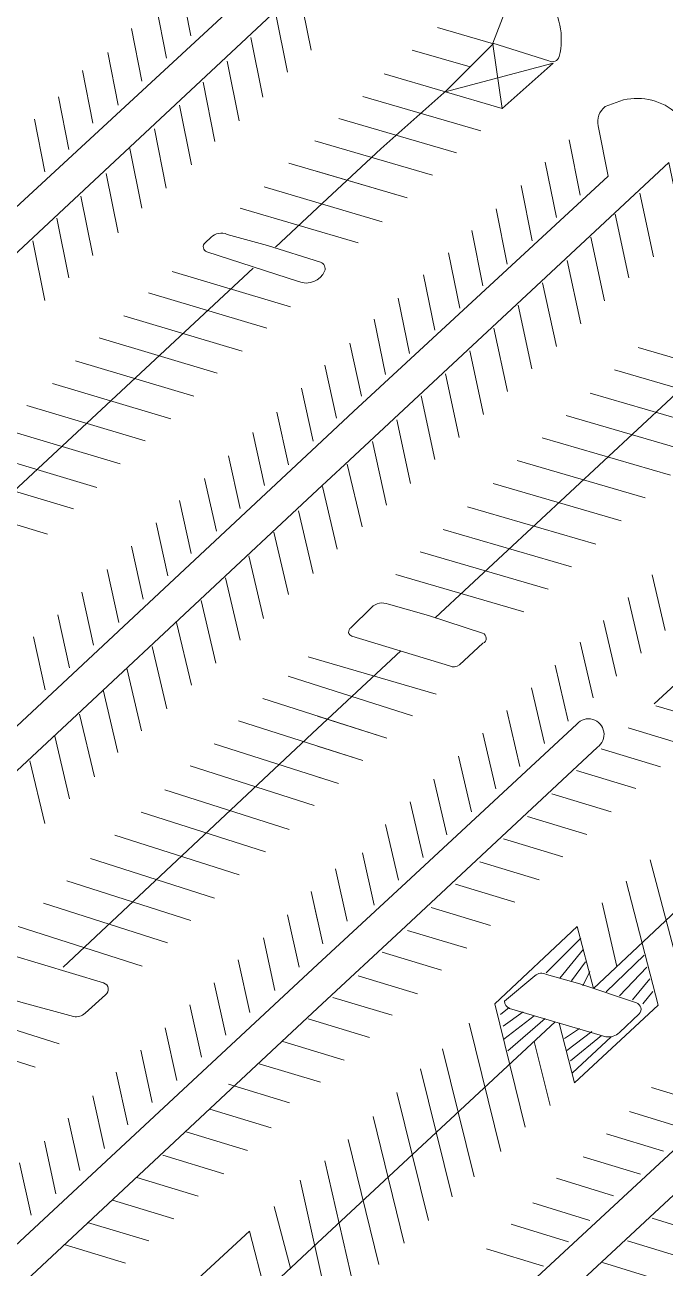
# Model space of a CAD drawing. Header units: feet. Extents: x 6763715 to 6770513, y 1886699 to 1891873.
# Drawn here: x 6765109.6 to 6765302.3, y 1888537.2 to 1888911.5 of the extents above; entities that cross this region are included whole.
import ezdxf

# ---------------------------------------------------------------- set-up
doc = ezdxf.new("R2010")
doc.units = ezdxf.units.FT
doc.header["$LTSCALE"] = 48
doc.header["$MEASUREMENT"] = 0
doc.layers.add('C-PKNG-STRP', color=3, linetype='Continuous', lineweight=0)
doc.layers.add('C-ROAD', color=5, linetype='Continuous', lineweight=0)

msp = doc.modelspace()

# ---------------------------------------------------------------- linework, layer by layer
at = {"layer": 'C-PKNG-STRP'}
for p, q in [((6765253.19, 1888886.34), (6765250.46, 1888905.62)), ((6765268.55, 1888899.98), (6765236.04, 1888891.36))]:
    msp.add_line(p, q, dxfattribs=at)
for points in [[(6765159.46, 1888908.22), (6765156.38, 1888924.06)], [(6765192.16, 1888921.76), (6765195.76, 1888903.82)], [(6765152.18, 1888901.43), (6765149.1, 1888917.27)], [(6765185, 1888915.19), (6765188.61, 1888897.26)], [(6765144.77, 1888894.55), (6765141.69, 1888910.4)], [(6765250.6, 1888905.78), (6765233.75, 1888910.66)], [(6765177.6, 1888907.66), (6765181.21, 1888889.73)], [(6765137.59, 1888887.29), (6765134.5, 1888903.13)], [(6765216.69, 1888874.2), (6765236.55, 1888891.81), (6765250.46, 1888905.62)], [(6765243.62, 1888898.83), (6765226.11, 1888903.9)], [(6765170.42, 1888900.53), (6765174.02, 1888882.59)], [(6765253.19, 1888886.34), (6765268.55, 1888899.98)], [(6765129.98, 1888881.85), (6765126.89, 1888897.7)], [(6765217.74, 1888896.73), (6765253.19, 1888886.34)], [(6765163.17, 1888894.27), (6765166.77, 1888876.33)], [(6765122.76, 1888873.98), (6765119.67, 1888889.82)], [(6765211.33, 1888889.93), (6765246.78, 1888879.54)], [(6765156.11, 1888887.27), (6765159.72, 1888869.33)], [(6765115.56, 1888867.23), (6765112.48, 1888883.08)], [(6765204.04, 1888883.32), (6765239.49, 1888872.93)], [(6765148.53, 1888880.21), (6765152.13, 1888862.28)], [(6765196.84, 1888876.58), (6765232.29, 1888866.2)], [(6765276.74, 1888860.19), (6765273.35, 1888876.85)], [(6765141.19, 1888874.26), (6765144.79, 1888856.32)], [(6765197.68, 1888856.43), (6765216.69, 1888874.2)], [(6765189.05, 1888869.85), (6765224.58, 1888859.36)], [(6765269.53, 1888853.5), (6765266.15, 1888870.16)], [(6765134.01, 1888866.77), (6765137.61, 1888848.84)], [(6765197.68, 1888867.3), (6765224.58, 1888859.36)], [(6765181.6, 1888862.71), (6765217.13, 1888852.22)], [(6765262.3, 1888846.45), (6765258.92, 1888863.11)], [(6765126.42, 1888859.94), (6765130.03, 1888842)], [(6765294.64, 1888860.8), (6765298.78, 1888841.65)], [(6765174.36, 1888856.32), (6765209.88, 1888845.83)], [(6765185.03, 1888844.6), (6765197.68, 1888856.43)], [(6765254.76, 1888839.48), (6765251.38, 1888856.14)], [(6765287.21, 1888854.45), (6765291.34, 1888835.3)], [(6765119.14, 1888853.28), (6765122.74, 1888835.35)], [(6765247.42, 1888832.91), (6765244.04, 1888849.57)], [(6765279.93, 1888847.57), (6765284.06, 1888828.43)], [(6765111.99, 1888846.46), (6765115.59, 1888828.52)], [(6765240.44, 1888826.18), (6765237.06, 1888842.84)], [(6765272.78, 1888840.57), (6765276.91, 1888821.43)], [(6765091.33, 1888757.27), (6765178.31, 1888838.22)], [(6765153.93, 1888837.26), (6765189.55, 1888826.64)], [(6765232.92, 1888819.56), (6765229.54, 1888836.23)], [(6765265.4, 1888833.83), (6765269.53, 1888814.68)], [(6765146.78, 1888830.78), (6765182.4, 1888820.16)], [(6765225.34, 1888812.55), (6765221.96, 1888829.21)], [(6765258.03, 1888827.08), (6765262.16, 1888807.94)], [(6765139.33, 1888823.91), (6765174.94, 1888813.28)], [(6765218.08, 1888806.2), (6765214.7, 1888822.87)], [(6765131.87, 1888817.25), (6765167.48, 1888806.62)], [(6765250.74, 1888820.21), (6765254.87, 1888801.07)], [(6765210.92, 1888799.73), (6765207.4, 1888815.65)], [(6765243.46, 1888813.34), (6765247.59, 1888794.19)], [(6765294.13, 1888814.34), (6765332.69, 1888803.1)], [(6765124.76, 1888810.29), (6765160.38, 1888799.67)], [(6765203.33, 1888793.07), (6765199.81, 1888808.99)], [(6765233.16, 1888733.09), (6765314.18, 1888808.5)], [(6765236.13, 1888806.38), (6765240.27, 1888787.23)], [(6765287.02, 1888807.61), (6765325.58, 1888796.37)], [(6765117.88, 1888803.51), (6765153.5, 1888792.89)], [(6765196.36, 1888786.16), (6765192.83, 1888802.08)], [(6765228.84, 1888799.77), (6765232.97, 1888780.62)], [(6765279.74, 1888800.6), (6765318.3, 1888789.36)], [(6765110.16, 1888796.89), (6765145.77, 1888786.27)], [(6765188.91, 1888778.98), (6765185.39, 1888794.9)], [(6765221.52, 1888792.58), (6765225.66, 1888773.44)], [(6765272.45, 1888793.86), (6765311.01, 1888782.62)], [(6765102.66, 1888789.93), (6765138.28, 1888779.3)], [(6765181.7, 1888772.85), (6765178.18, 1888788.77)], [(6765265.29, 1888787.17), (6765303.85, 1888775.93)], [(6765214.23, 1888786.02), (6765218.36, 1888766.87)], [(6765095.65, 1888782.8), (6765131.26, 1888772.17)], [(6765174.34, 1888765.84), (6765170.82, 1888781.76)], [(6765206.6, 1888779.2), (6765211.05, 1888760.36)], [(6765257.74, 1888780.29), (6765296.31, 1888769.04)], [(6765088.53, 1888776.41), (6765124.15, 1888765.78)], [(6765167.19, 1888759.01), (6765163.67, 1888774.94)], [(6765199.14, 1888772.46), (6765203.59, 1888753.62)], [(6765250.51, 1888773.42), (6765289.07, 1888762.17)], [(6765080.65, 1888769), (6765116.36, 1888758.2)], [(6765159.64, 1888752.36), (6765156.12, 1888768.28)], [(6765191.87, 1888765.19), (6765196.32, 1888746.35)], [(6765242.83, 1888766.35), (6765281.39, 1888755.11)], [(6765152.58, 1888745.62), (6765149.06, 1888761.54)], [(6765184.49, 1888758.8), (6765188.94, 1888739.96)], [(6765235.5, 1888759.57), (6765274.06, 1888748.32)], [(6765145.13, 1888738.61), (6765141.61, 1888754.53)], [(6765176.96, 1888751.61), (6765181.41, 1888732.77)], [(6765228.52, 1888752.79), (6765267.08, 1888741.55)], [(6765137.81, 1888731.56), (6765134.29, 1888747.48)], [(6765221.19, 1888746.01), (6765259.75, 1888734.76)], [(6765302.25, 1888729.13), (6765298.34, 1888745.9)], [(6765169.93, 1888745.05), (6765174.39, 1888726.21)], [(6765130.22, 1888724.77), (6765126.7, 1888740.69)], [(6765162.57, 1888738.17), (6765167.02, 1888719.33)], [(6765295.1, 1888722.35), (6765291.18, 1888739.12)], [(6765299, 1888707.11), (6765330.75, 1888736.42)], [(6765122.99, 1888717.9), (6765119.46, 1888733.82)], [(6765155.24, 1888731.52), (6765159.69, 1888712.68)], [(6765287.68, 1888715.42), (6765283.77, 1888732.2)], [(6765115.66, 1888711.33), (6765112.14, 1888727.25)], [(6765121.04, 1888627.82), (6765197.68, 1888699.6), (6765222.7, 1888723.04)], [(6765147.88, 1888724.38), (6765152.33, 1888705.54)], [(6765280.61, 1888708.87), (6765276.69, 1888725.64)], [(6765194.78, 1888721.26), (6765233.34, 1888710.01)], [(6765140.24, 1888717.76), (6765144.7, 1888698.92)], [(6765273.11, 1888701.9), (6765269.19, 1888718.67)], [(6765188.85, 1888715.39), (6765226.2, 1888703.44)], [(6765188.85, 1888715.39), (6765226.2, 1888703.44)], [(6765265.95, 1888695.12), (6765262.04, 1888711.89)], [(6765133.09, 1888711.29), (6765137.54, 1888692.45)], [(6765181.18, 1888708.64), (6765218.53, 1888696.69)], [(6765258.58, 1888688.24), (6765254.67, 1888705.02)], [(6765299.51, 1888706.43), (6765315.58, 1888701.72)], [(6765126.04, 1888703.98), (6765130.49, 1888685.14)], [(6765173.9, 1888701.98), (6765211.25, 1888690.03)], [(6765197.68, 1888703.36), (6765218.53, 1888696.69)], [(6765118.53, 1888697.36), (6765122.98, 1888678.52)], [(6765251.33, 1888681.5), (6765247.42, 1888698.28)], [(6765291.1, 1888699.86), (6765307.99, 1888694.77)], [(6765166.57, 1888695.02), (6765203.92, 1888683.07)], [(6765197.68, 1888694.37), (6765211.25, 1888690.03)], [(6765251, 1888616.77), (6765275.79, 1888640.05), (6765280.74, 1888621.42), (6765360.54, 1888696.4)], [(6765283.02, 1888693.49), (6765300.88, 1888688.11)], [(6765111.09, 1888689.92), (6765115.54, 1888671.08)], [(6765243.97, 1888674.54), (6765240.05, 1888691.31)], [(6765159.29, 1888688.41), (6765196.64, 1888676.46)], [(6765275.63, 1888686.97), (6765293.49, 1888681.58)], [(6765197.68, 1888685.07), (6765203.92, 1888683.07)], [(6765236.6, 1888667.62), (6765232.68, 1888684.39)], [(6765151.71, 1888681.22), (6765189.06, 1888669.27)], [(6765268.13, 1888679.95), (6765285.99, 1888674.57)], [(6765144.6, 1888674.44), (6765181.95, 1888662.49)], [(6765229.4, 1888660.79), (6765225.49, 1888677.57)], [(6765221.98, 1888653.96), (6765218.07, 1888670.73)], [(6765260.89, 1888673.17), (6765278.75, 1888667.78)], [(6765136.67, 1888667.51), (6765174.02, 1888655.56)], [(6765253.65, 1888666.39), (6765271.51, 1888661)], [(6765129.26, 1888660.55), (6765166.61, 1888648.6)], [(6765214.69, 1888646.43), (6765211.19, 1888662.23), (6765214.69, 1888646.43), (6765214.69, 1888646.43)], [(6765246.5, 1888659.47), (6765264.36, 1888654.09)], [(6765297.75, 1888660.15), (6765307.46, 1888623.23)], [(6765206.54, 1888641.6), (6765203.04, 1888657.4), (6765206.54, 1888641.6), (6765206.54, 1888641.6)], [(6765122.15, 1888653.77), (6765159.5, 1888641.82)], [(6765239.16, 1888652.78), (6765257.02, 1888647.39)], [(6765270.4, 1888610.98), (6765274.95, 1888593.02), (6765300.14, 1888616.36), (6765290.58, 1888653.72)], [(6765197.68, 1888641.94), (6765195.76, 1888650.62), (6765199.26, 1888634.81), (6765199.26, 1888634.81)], [(6765115.18, 1888647.03), (6765152.53, 1888635.08)], [(6765231.84, 1888645.77), (6765249.7, 1888640.38)], [(6765287.74, 1888628), (6765283.33, 1888647.16)], [(6765192.07, 1888627.77), (6765188.58, 1888643.57), (6765192.07, 1888627.77), (6765192.07, 1888627.77)], [(6765107.55, 1888640.06), (6765144.9, 1888628.11)], [(6765224.69, 1888638.86), (6765242.55, 1888633.47)], [(6765184.84, 1888620.81), (6765181.34, 1888636.61), (6765184.84, 1888620.81), (6765184.84, 1888620.81)], [(6765266.48, 1888626.1), (6765276.93, 1888636.57)], [(6765270.59, 1888624.45), (6765277.67, 1888633.21)], [(6765177.29, 1888614.19), (6765173.79, 1888630), (6765177.29, 1888614.19), (6765177.29, 1888614.19)], [(6765217.13, 1888632.28), (6765234.99, 1888626.9)], [(6765284.57, 1888620.33), (6765295.94, 1888631.36)], [(6765274.05, 1888623.69), (6765278.3, 1888629.35)], [(6765277.46, 1888622.14), (6765279.59, 1888626.53)], [(6765288.49, 1888619.19), (6765296.81, 1888627.78)], [(6765170.06, 1888607.32), (6765166.56, 1888623.12), (6765170.06, 1888607.32), (6765170.06, 1888607.32)], [(6765209.9, 1888625.19), (6765227.76, 1888619.8)], [(6765292.5, 1888617.93), (6765297.65, 1888624.24)], [(6765202.29, 1888618.7), (6765220.15, 1888613.32)], [(6765295.54, 1888616.72), (6765298.62, 1888620.49)], [(6765083.32, 1888616.29), (6765119.87, 1888604.68)], [(6765162.73, 1888600.66), (6765159.23, 1888616.47), (6765162.73, 1888600.66), (6765162.73, 1888600.66)], [(6765251, 1888616.77), (6765260.19, 1888579.66)], [(6765252.7, 1888613.53), (6765255.31, 1888615.7)], [(6765164.76, 1888491.08), (6765156.38, 1888529.17), (6765177.15, 1888548.28), (6765181.85, 1888530.05), (6765197.68, 1888544.79), (6765269.22, 1888611.35)], [(6765194.8, 1888612.22), (6765213.25, 1888606.64)], [(6765194.8, 1888612.22), (6765213.25, 1888606.64)], [(6765243.28, 1888610.9), (6765252.84, 1888572.34)], [(6765253.54, 1888609.99), (6765259.55, 1888614.31)], [(6765253.77, 1888606.08), (6765262.81, 1888613.1)], [(6765254.95, 1888602.6), (6765266.19, 1888612.3)], [(6765076.13, 1888609.33), (6765112.68, 1888597.72)], [(6765155.32, 1888593.7), (6765151.82, 1888609.5), (6765155.32, 1888593.7), (6765155.32, 1888593.7)], [(6765271.95, 1888606.3), (6765276.51, 1888609.37)], [(6765272.7, 1888602.67), (6765280.25, 1888608.41)], [(6765273.78, 1888599.63), (6765283.11, 1888607.23)], [(6765187.17, 1888605.39), (6765205.62, 1888599.8)], [(6765262.87, 1888605.44), (6765267.71, 1888586.1)], [(6765274.35, 1888596.03), (6765286.04, 1888606.77)], [(6765147.91, 1888587.04), (6765144.41, 1888602.85), (6765147.91, 1888587.04), (6765147.91, 1888587.04)], [(6765235.28, 1888603.21), (6765244.83, 1888564.65)], [(6765140.58, 1888580.34), (6765137.08, 1888596.15), (6765140.58, 1888580.34), (6765140.58, 1888580.34)], [(6765180.06, 1888598.74), (6765198.51, 1888593.15)], [(6765228.67, 1888597.19), (6765238.22, 1888558.64)], [(6765170.8, 1888592.53), (6765189.25, 1888586.94)], [(6765133.48, 1888573.25), (6765129.98, 1888589.06), (6765133.48, 1888573.25), (6765133.48, 1888573.25)], [(6765221.53, 1888590.11), (6765231.08, 1888551.55)], [(6765315.33, 1888586.33), (6765298.13, 1888591.61)], [(6765165.24, 1888585.03), (6765183.69, 1888579.44)], [(6765126.11, 1888566.55), (6765122.61, 1888582.36), (6765126.11, 1888566.55), (6765126.11, 1888566.55)], [(6765223.75, 1888544.72), (6765214.39, 1888582.8)], [(6765308.76, 1888579.05), (6765291.57, 1888584.32)], [(6765158.09, 1888578.2), (6765176.54, 1888572.62)], [(6765301.82, 1888572.36), (6765284.63, 1888577.64)], [(6765118.92, 1888559.59), (6765115.42, 1888575.4), (6765118.92, 1888559.59), (6765118.92, 1888559.59)], [(6765206.89, 1888575.96), (6765216.14, 1888538.28)], [(6765151.03, 1888571.2), (6765169.48, 1888565.62)], [(6765294.85, 1888565.46), (6765277.65, 1888570.73)], [(6765111.46, 1888553.11), (6765107.96, 1888568.92), (6765111.46, 1888553.11), (6765111.46, 1888553.11)], [(6765199.81, 1888569.53), (6765208.66, 1888530.91)], [(6765076.36, 1888453.08), (6765089.9, 1888467.02), (6765094.57, 1888448.67), (6765175.25, 1888524.16), (6765179.67, 1888505.05), (6765201.13, 1888524.44), (6765192.38, 1888563.66)], [(6765143.23, 1888564.45), (6765161.68, 1888558.86)], [(6765286.76, 1888558.95), (6765269.56, 1888564.23)], [(6765135.9, 1888557.62), (6765154.35, 1888552.03)], [(6765189.47, 1888537.2), (6765184.59, 1888555.72)], [(6765279.63, 1888551.55), (6765262.43, 1888556.83)], [(6765128.4, 1888550.96), (6765146.85, 1888545.38)], [(6765298.33, 1888552.19), (6765315.17, 1888546.99)], [(6765273.16, 1888545.15), (6765255.97, 1888550.43)], [(6765121.38, 1888544.31), (6765139.83, 1888538.73)], [(6765290.91, 1888545.44), (6765307.75, 1888540.24)], [(6765265.68, 1888537.74), (6765248.48, 1888543.02)], [(6765283.44, 1888538.87), (6765300.28, 1888533.67)]]:
    msp.add_lwpolyline(points, dxfattribs=at)
at = {"layer": 'C-ROAD'}
for points in [[(6765197.68, 1888940.53), (6765217.47, 1888958.82), (6765202.25, 1888962.84, -0.6829), (6765201.94, 1888965.55, -0.435246), (6765231.58, 1888951.06, -0.267404), (6765229.35, 1888935.69, -0.441351), (6765226.99, 1888935.52), (6765223.64, 1888951.75), (6765197.68, 1888927.5), (6764922.76, 1888670.68), (6764916.11, 1888677.92), (6765094.76, 1888845.41)], [(6765250.45, 1888905.93), (6765254.03, 1888915.31), (6765241.61, 1888917.64, -0.672698), (6765240.96, 1888920.79, -0.402473), (6765266.63, 1888920.05, -0.230477), (6765270.37, 1888901.94, -0.504336), (6765267.29, 1888900.69)], [(6765197.68, 1888771.49), (6765126.8, 1888705.22), (6764993.85, 1888581.2), (6764984.53, 1888585.81), (6765197.43, 1888784.78), (6765208.52, 1888795.04), (6765285.16, 1888865.91), (6765282.1, 1888881.05, -0.280919), (6765284.22, 1888886.89), (6765289.79, 1888888.86, -0.248275), (6765305.76, 1888884.77), (6765312.49, 1888876.51, -0.360403), (6765309.39, 1888853.93, -0.455653), (6765306.73, 1888854.23), (6765303.38, 1888870.01), (6765205.9, 1888779.17)], [(6765182.61, 1888845.04), (6765198.51, 1888840.02, -0.432883), (6765199.79, 1888837.37, -0.411932), (6765191.91, 1888834.25), (6765164.34, 1888843.18, -0.58886), (6765163.81, 1888845.89), (6765165.58, 1888847.54, -0.294821), (6765170.42, 1888848.41)], [(6765197.68, 1888473.18), (6765205, 1888480.03), (6765316.96, 1888583.84), (6765436.01, 1888694.87), (6765472.55, 1888729.5), (6765457.67, 1888734.07, -0.76015), (6765457.75, 1888736.85), (6765467.32, 1888745.08, -0.23767), (6765480.58, 1888746.31), (6765499.54, 1888733.74, -0.355849), (6765501.72, 1888723.42), (6765499.73, 1888719.96, -0.394716), (6765496.64, 1888719.01), (6765478.25, 1888722), (6765410.07, 1888657.05), (6765263.01, 1888520.33), (6765205.36, 1888466.99), (6765197.68, 1888459.83), (6765143.14, 1888408.98), (6765133.6, 1888413.23)], [(6765231.07, 1888733.63), (6765247.34, 1888728.32, -0.698137), (6765247.45, 1888725.33), (6765240.37, 1888718.86, -0.318898), (6765237.35, 1888718.49), (6765207.99, 1888727.42, -0.650227), (6765207.68, 1888729.96), (6765213.84, 1888736.09, -0.305693), (6765218.96, 1888737.07)], [(6765197.68, 1888628.56), (6765224.29, 1888653.3), (6765275.69, 1888700.98, -1.124465), (6765281.89, 1888694.02), (6765224.25, 1888640.18), (6765197.68, 1888615.4), (6765066.88, 1888493.37), (6765057.38, 1888498.11)], [(6765108.35, 1888617.26), (6765094.13, 1888621.43, -0.690102), (6765093.9, 1888624.36), (6765101.18, 1888631.1, -0.33276), (6765105.21, 1888631.52), (6765133.25, 1888623.04, -0.62287), (6765133.84, 1888619.46), (6765127.68, 1888613.92, -0.232904), (6765124.19, 1888612.94)], [(6765276.6, 1888622.77), (6765293.64, 1888617.04, -0.548128), (6765294.46, 1888613.73), (6765288.5, 1888608.09, -0.234623), (6765284.4, 1888606.84), (6765255.46, 1888615.39, -0.35759), (6765253.97, 1888617.59), (6765263.07, 1888625.23, -0.308685), (6765266.54, 1888625.58)]]:
    msp.add_lwpolyline(points, format="xyb", close=True, dxfattribs=at)
at = {"layer": 'C-ROAD', "lineweight": 0}
msp.add_arc((6766412.53, 1890112.19), 1628.95, 224.53595, 228.286, dxfattribs=at)

doc.saveas('drawing.dxf')
